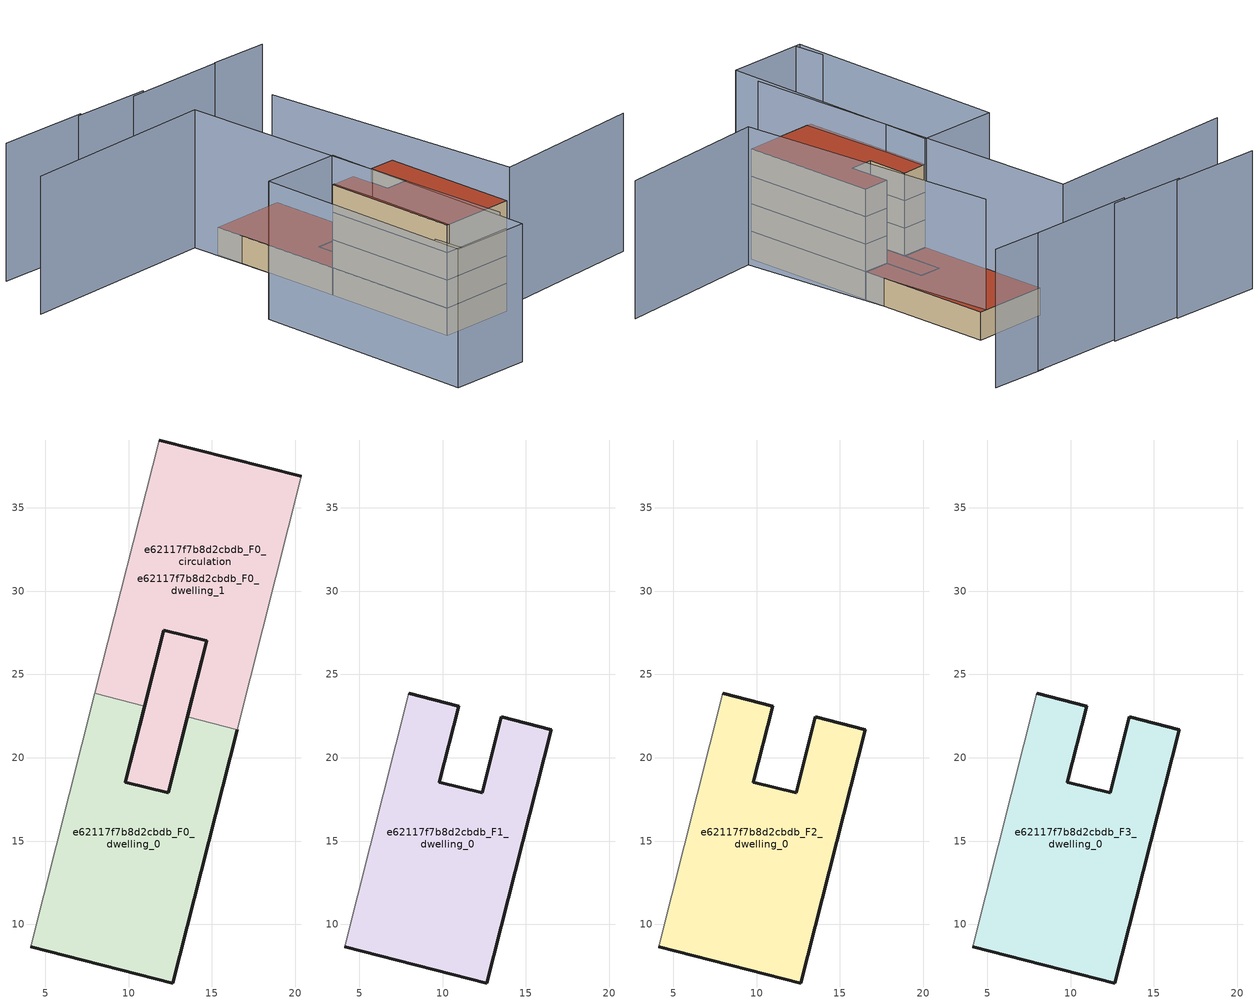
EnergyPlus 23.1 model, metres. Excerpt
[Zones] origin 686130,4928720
e62117f7b8d2cbdb_F0_dwelling_0
 floor ground (EU_floor_Construction): 16.51,21.69 12.65,6.48 4.12,8.64 7.98,23.86 10.96,23.1 9.8,18.54 12.36,17.89 13.52,22.45 z0
 wall outside (EU_wall_Construction): 13.52,22.45 12.36,17.89 9.8,18.54 10.96,23.1 / 4.12,8.64 12.65,6.48 16.51,21.69 z0:3
 wall adiabatic (EU_wall_Construction): 7.98,23.86 4.12,8.64 z0:3
 wall to e62117f7b8d2cbdb_F0_dwelling_1 (EU_wall_Construction): 16.51,21.69 13.52,22.45 / 10.96,23.1 7.98,23.86 z0:3
e62117f7b8d2cbdb_F0_dwelling_1
 floor ground (EU_floor_Construction): 14.68,27.02 13.52,22.45 12.36,17.89 9.8,18.54 12.12,27.67 z0; 20.37,36.91 16.51,21.69 13.52,22.45 14.68,27.02 12.12,27.67 10.96,23.1 7.98,23.86 11.83,39.08 z0
 wall outside (EU_wall_Construction): 20.37,36.91 11.83,39.08 / 10.96,23.1 12.12,27.67 14.68,27.02 13.52,22.45 z0:3
 wall adiabatic (EU_wall_Construction): 11.83,39.08 7.98,23.86 / 16.51,21.69 20.37,36.91 z0:3
 roof outside (EU_roof_Construction): 16.51,21.69 20.37,36.91 11.83,39.08 7.98,23.86 10.96,23.1 12.12,27.67 14.68,27.02 13.52,22.45 z3; 12.36,17.89 13.52,22.45 14.68,27.02 12.12,27.67 9.8,18.54 z3
e62117f7b8d2cbdb_F0_circulation
 floor ground (EU_floor_Construction): 14.68,27.02 13.52,22.45 12.36,17.89 9.8,18.54 12.12,27.67 z0; 20.37,36.91 16.51,21.69 13.52,22.45 14.68,27.02 12.12,27.67 10.96,23.1 7.98,23.86 11.83,39.08 z0
 wall outside (EU_wall_Construction): 14.68,27.02 12.12,27.67 9.8,18.54 12.36,17.89 14.68,27.02 z0:3
 roof outside (EU_roof_Construction): 16.51,21.69 20.37,36.91 11.83,39.08 7.98,23.86 10.96,23.1 12.12,27.67 14.68,27.02 13.52,22.45 z3; 12.36,17.89 13.52,22.45 14.68,27.02 12.12,27.67 9.8,18.54 z3
e62117f7b8d2cbdb_F1_dwelling_0
 floor to e62117f7b8d2cbdb_F0_dwelling_0 (EU_floor_Construction): 16.51,21.69 12.65,6.48 4.12,8.64 7.98,23.86 10.96,23.1 9.8,18.54 12.36,17.89 13.52,22.45 z3
 wall outside (EU_wall_Construction): 4.12,8.64 12.65,6.48 16.51,21.69 13.52,22.45 12.36,17.89 9.8,18.54 10.96,23.1 7.98,23.86 z3:6
 wall adiabatic (EU_wall_Construction): 7.98,23.86 4.12,8.64 z3:6
e62117f7b8d2cbdb_F2_dwelling_0
 floor to e62117f7b8d2cbdb_F1_dwelling_0 (EU_floor_Construction): 16.51,21.69 12.65,6.48 4.12,8.64 7.98,23.86 10.96,23.1 9.8,18.54 12.36,17.89 13.52,22.45 z6
 wall outside (EU_wall_Construction): 4.12,8.64 12.65,6.48 16.51,21.69 13.52,22.45 12.36,17.89 9.8,18.54 10.96,23.1 7.98,23.86 z6:9
 wall adiabatic (EU_wall_Construction): 7.98,23.86 4.12,8.64 z6:9
e62117f7b8d2cbdb_F3_dwelling_0
 floor to e62117f7b8d2cbdb_F2_dwelling_0 (EU_floor_Construction): 16.51,21.69 12.65,6.48 4.12,8.64 7.98,23.86 10.96,23.1 9.8,18.54 12.36,17.89 13.52,22.45 z9
 wall outside (EU_wall_Construction): 4.12,8.64 12.65,6.48 16.51,21.69 13.52,22.45 12.36,17.89 9.8,18.54 10.96,23.1 7.98,23.86 z9:12
 wall adiabatic (EU_wall_Construction): 7.98,23.86 4.12,8.64 z9:12
 roof outside (EU_roof_Construction): 12.65,6.48 16.51,21.69 13.52,22.45 12.36,17.89 9.8,18.54 10.96,23.1 7.98,23.86 4.12,8.64 z12
shading: -6.08,4.51 -6.81,1.04 / -10.38,47.19 12.35,41.95 / 12.35,41.95 3.17,2.17 / 32.02,3.73 14.1,6.97 / 14.1,6.97 19.53,37.02 / 30.63,44.16 24.09,46.03 / 24.76,45.86 12.48,49.02 / 14.24,48.86 5.4,51.47 / 5.89,51.5 -4.42,54.42 / 8.4,24.04 1.68,-1.22 / 1.68,-1.22 -7.36,1.19 / -7.36,1.19 -0.63,26.45 / -0.63,26.45 8.4,24.04 z0:15
[Building]
EU S2 Campaign: North Axis=0; Terrain=City; Solar Distribution=FullExterior
[Site:Location]
Bologna: Latitude=44.5; Longitude=11.25; Time Zone=1; Elevation=37
[SizingPeriod:WeatherFileDays]
AnnualSizingPeriod: Begin Month=1; Begin Day of Month=1; End Month=12; End Day of Month=31; Day of Week for Start Day=Monday; Use Weather File Daylight Saving Period=No; Use Weather File Rain and Snow Indicators=No
[MATERIAL]
EU_InternalMass_Material: Roughness=MediumRough; Thickness=0.1; Conductivity=1; Density=1800; Specific Heat=900; Thermal Absorptance=0.9; Solar Absorptance=0.7; Visible Absorptance=0.7
[MATERIAL:NOMASS] Roughness=MediumRough; Thermal Absorptance=0.9; Solar Absorptance=0.7; Visible Absorptance=0.7
Name | Thermal Resistance
EU_wall_NoMass | 0.937881
EU_roof_NoMass | 0.548572
EU_floor_NoMass | 0.71348
[CONSTRUCTION]
EU_wall_Construction: EU_wall_NoMass
EU_roof_Construction: EU_roof_NoMass
EU_floor_Construction: EU_floor_NoMass
EU_InternalMass_Construction: EU_InternalMass_Material
[ZONE] Type=1; Multiplier=1; Ceiling Height=autocalculate; Floor Area=autocalculate; Part of Total Floor Area=Yes
Name | Volume
e62117f7b8d2cbdb_F0_dwelling_0; e62117f7b8d2cbdb_F1_dwelling_0; e62117f7b8d2cbdb_F2_dwelling_0; e62117f7b8d2cbdb_F3_dwelling_0 | 377.221
e62117f7b8d2cbdb_F0_dwelling_1; e62117f7b8d2cbdb_F0_circulation | 451.838
[INTERNALMASS] Construction=EU_InternalMass_Construction
Name | Zone or ZoneList | Surface Area
e62117f7b8d2cbdb_F0_dwelling_0_EU_InternalMass | e62117f7b8d2cbdb_F0_dwelling_0 | 125.74
e62117f7b8d2cbdb_F0_dwelling_1_EU_InternalMass | e62117f7b8d2cbdb_F0_dwelling_1 | 125.74
e62117f7b8d2cbdb_F1_dwelling_0_EU_InternalMass | e62117f7b8d2cbdb_F1_dwelling_0 | 275.311
e62117f7b8d2cbdb_F2_dwelling_0_EU_InternalMass | e62117f7b8d2cbdb_F2_dwelling_0 | 275.311
e62117f7b8d2cbdb_F3_dwelling_0_EU_InternalMass | e62117f7b8d2cbdb_F3_dwelling_0 | 275.311
[OTHEREQUIPMENT] Fuel Type=Electricity; Design Level Calculation Method=Watts/Area; Power per Zone Floor Area=1; Fraction Latent=0; Fraction Radiant=0; Fraction Lost=0; Carbon Dioxide Generation Rate=0; EndUse Subcategory=EU_Step8_InternalGains
Name | Zone or ZoneList or Space or SpaceList | Schedule
EU_Step8_InternalGain_e62117f7b8d2cbdb_F0_dwelling_0_f000 | e62117f7b8d2cbdb_F0_dwelling_0 | EU_Step8_GainSchedule_e62117f7b8d2cbdb_F0_dwelling_0_f000
EU_Step8_InternalGain_e62117f7b8d2cbdb_F0_dwelling_1_f000 | e62117f7b8d2cbdb_F0_dwelling_1 | EU_Step8_GainSchedule_e62117f7b8d2cbdb_F0_dwelling_1_f000
EU_Step8_InternalGain_e62117f7b8d2cbdb_F1_dwelling_0_f000 | e62117f7b8d2cbdb_F1_dwelling_0 | EU_Step8_GainSchedule_e62117f7b8d2cbdb_F1_dwelling_0_f000
EU_Step8_InternalGain_e62117f7b8d2cbdb_F2_dwelling_0_f000 | e62117f7b8d2cbdb_F2_dwelling_0 | EU_Step8_GainSchedule_e62117f7b8d2cbdb_F2_dwelling_0_f000
EU_Step8_InternalGain_e62117f7b8d2cbdb_F3_dwelling_0_f000 | e62117f7b8d2cbdb_F3_dwelling_0 | EU_Step8_GainSchedule_e62117f7b8d2cbdb_F3_dwelling_0_f000
[ZONEINFILTRATION:DESIGNFLOWRATE]
EU_Circulation_Infiltration_e62117f7b8d2cbdb_F0_circulation: Zone or ZoneList or Space or SpaceList=e62117f7b8d2cbdb_F0_circulation; Schedule=EU_AlwaysOn; Design Flow Rate Calculation Method=Flow/Area; Flow Rate per Floor Area=0.0005; Constant Term Coefficient=1; Temperature Term Coefficient=0; Velocity Term Coefficient=0; Velocity Squared Term Coefficient=0
[ZONEVENTILATION:DESIGNFLOWRATE] Schedule=EU_AlwaysOn; Design Flow Rate Calculation Method=AirChanges/Hour; Air Changes per Hour=0.687892; Ventilation Type=Natural; Fan Pressure Rise=0; Fan Total Efficiency=1; Constant Term Coefficient=1; Temperature Term Coefficient=0; Velocity Term Coefficient=0; Velocity Squared Term Coefficient=0; Minimum Indoor Temperature=-100; Maximum Indoor Temperature=100; Delta Temperature=-100; Minimum Outdoor Temperature=-100; Maximum Outdoor Temperature=100; Maximum Wind Speed=40
Name | Zone or ZoneList or Space or SpaceList
EU_ConstantAir_e62117f7b8d2cbdb_F0_dwelling_0 | e62117f7b8d2cbdb_F0_dwelling_0
EU_ConstantAir_e62117f7b8d2cbdb_F0_dwelling_1 | e62117f7b8d2cbdb_F0_dwelling_1
EU_ConstantAir_e62117f7b8d2cbdb_F1_dwelling_0 | e62117f7b8d2cbdb_F1_dwelling_0
EU_ConstantAir_e62117f7b8d2cbdb_F2_dwelling_0 | e62117f7b8d2cbdb_F2_dwelling_0
EU_ConstantAir_e62117f7b8d2cbdb_F3_dwelling_0 | e62117f7b8d2cbdb_F3_dwelling_0
[HVACTEMPLATE:THERMOSTAT] Constant Heating Setpoint=20; Constant Cooling Setpoint=50
EU_HeatOnly_e62117f7b8d2cbdb_F0_dwelling_0; EU_HeatOnly_e62117f7b8d2cbdb_F0_dwelling_1; EU_HeatOnly_e62117f7b8d2cbdb_F1_dwelling_0; EU_HeatOnly_e62117f7b8d2cbdb_F2_dwelling_0; EU_HeatOnly_e62117f7b8d2cbdb_F3_dwelling_0
[HVACTEMPLATE:ZONE:IDEALLOADSAIRSYSTEM] System Availability Schedule=EU_AlwaysOn; Maximum Heating Supply Air Temperature=50; Minimum Cooling Supply Air Temperature=13; Maximum Heating Supply Air Humidity Ratio=0.0156; Minimum Cooling Supply Air Humidity Ratio=0.0077; Heating Limit=NoLimit; Cooling Limit=NoLimit; Heating Availability Schedule=EU_AlwaysOn; Cooling Availability Schedule=EU_CoolingOff; Dehumidification Control Type=ConstantSensibleHeatRatio; Cooling Sensible Heat Ratio=0.7; Dehumidification Setpoint=60; Humidification Control Type=None; Humidification Setpoint=30; Outdoor Air Method=None; Outdoor Air Flow Rate per Person=0.00944; Outdoor Air Flow Rate per Zone Floor Area=0; Outdoor Air Flow Rate per Zone=0; Demand Controlled Ventilation Type=None; Outdoor Air Economizer Type=NoEconomizer; Heat Recovery Type=None; Sensible Heat Recovery Effectiveness=0.7; Latent Heat Recovery Effectiveness=0.65
Name | Template Thermostat
e62117f7b8d2cbdb_F0_dwelling_0 | EU_HeatOnly_e62117f7b8d2cbdb_F0_dwelling_0
e62117f7b8d2cbdb_F0_dwelling_1 | EU_HeatOnly_e62117f7b8d2cbdb_F0_dwelling_1
e62117f7b8d2cbdb_F1_dwelling_0 | EU_HeatOnly_e62117f7b8d2cbdb_F1_dwelling_0
e62117f7b8d2cbdb_F2_dwelling_0 | EU_HeatOnly_e62117f7b8d2cbdb_F2_dwelling_0
e62117f7b8d2cbdb_F3_dwelling_0 | EU_HeatOnly_e62117f7b8d2cbdb_F3_dwelling_0
[SIZING:ZONE] Zone Cooling Design Supply Air Temperature Input Method=SupplyAirTemperature; Zone Cooling Design Supply Air Temperature=13; Zone Heating Design Supply Air Temperature Input Method=SupplyAirTemperature; Zone Heating Design Supply Air Temperature=50; Zone Cooling Design Supply Air Humidity Ratio=0.008; Zone Heating Design Supply Air Humidity Ratio=0.008; Cooling Design Air Flow Method=DesignDay; Cooling Design Air Flow Rate=0; Cooling Minimum Air Flow per Zone Floor Area=0.000762; Cooling Minimum Air Flow=0; Cooling Minimum Air Flow Fraction=0.2; Heating Design Air Flow Method=DesignDay; Heating Design Air Flow Rate=0; Heating Maximum Air Flow per Zone Floor Area=0.002032; Heating Maximum Air Flow=0.141576; Heating Maximum Air Flow Fraction=0.3; Account for Dedicated Outdoor Air System=No; Dedicated Outdoor Air System Control Strategy=NeutralSupplyAir; Dedicated Outdoor Air Low Setpoint Temperature for Design=autosize; Dedicated Outdoor Air High Setpoint Temperature for Design=autosize; Zone Load Sizing Method=Sensible Load Only No Latent Load; Zone Latent Cooling Design Supply Air Humidity Ratio Input Method=HumidityRatioDifference; Zone Cooling Design Supply Air Humidity Ratio Difference=0.005; Zone Latent Heating Design Supply Air Humidity Ratio Input Method=HumidityRatioDifference; Zone Humidification Design Supply Air Humidity Ratio Difference=0.005
e62117f7b8d2cbdb_F0_dwelling_0; e62117f7b8d2cbdb_F0_dwelling_1; e62117f7b8d2cbdb_F1_dwelling_0; e62117f7b8d2cbdb_F2_dwelling_0; e62117f7b8d2cbdb_F3_dwelling_0
[SCHEDULE:CONSTANT]
Name | Hourly Value
EU_AlwaysOn | 1
EU_CoolingOff | 0
[SCHEDULE:FILE] Column Number=1; Rows to Skip at Top=0; Number of Hours of Data=8760; Column Separator=Comma; Interpolate to Timestep=No; Minutes per Item=60; Adjust Schedule for Daylight Savings=Yes
Name | File
EU_Step8_GainSchedule_e62117f7b8d2cbdb_F0_dwelling_0_f000 | ../../schedules/e62117f7b8d2cbdb/e62117f7b8d2cbdb_F0_dwelling_0_f000_gain.csv
EU_Step8_GainSchedule_e62117f7b8d2cbdb_F0_dwelling_1_f000 | ../../schedules/e62117f7b8d2cbdb/e62117f7b8d2cbdb_F0_dwelling_1_f000_gain.csv
EU_Step8_GainSchedule_e62117f7b8d2cbdb_F1_dwelling_0_f000 | ../../schedules/e62117f7b8d2cbdb/e62117f7b8d2cbdb_F1_dwelling_0_f000_gain.csv
EU_Step8_GainSchedule_e62117f7b8d2cbdb_F2_dwelling_0_f000 | ../../schedules/e62117f7b8d2cbdb/e62117f7b8d2cbdb_F2_dwelling_0_f000_gain.csv
EU_Step8_GainSchedule_e62117f7b8d2cbdb_F3_dwelling_0_f000 | ../../schedules/e62117f7b8d2cbdb/e62117f7b8d2cbdb_F3_dwelling_0_f000_gain.csv
